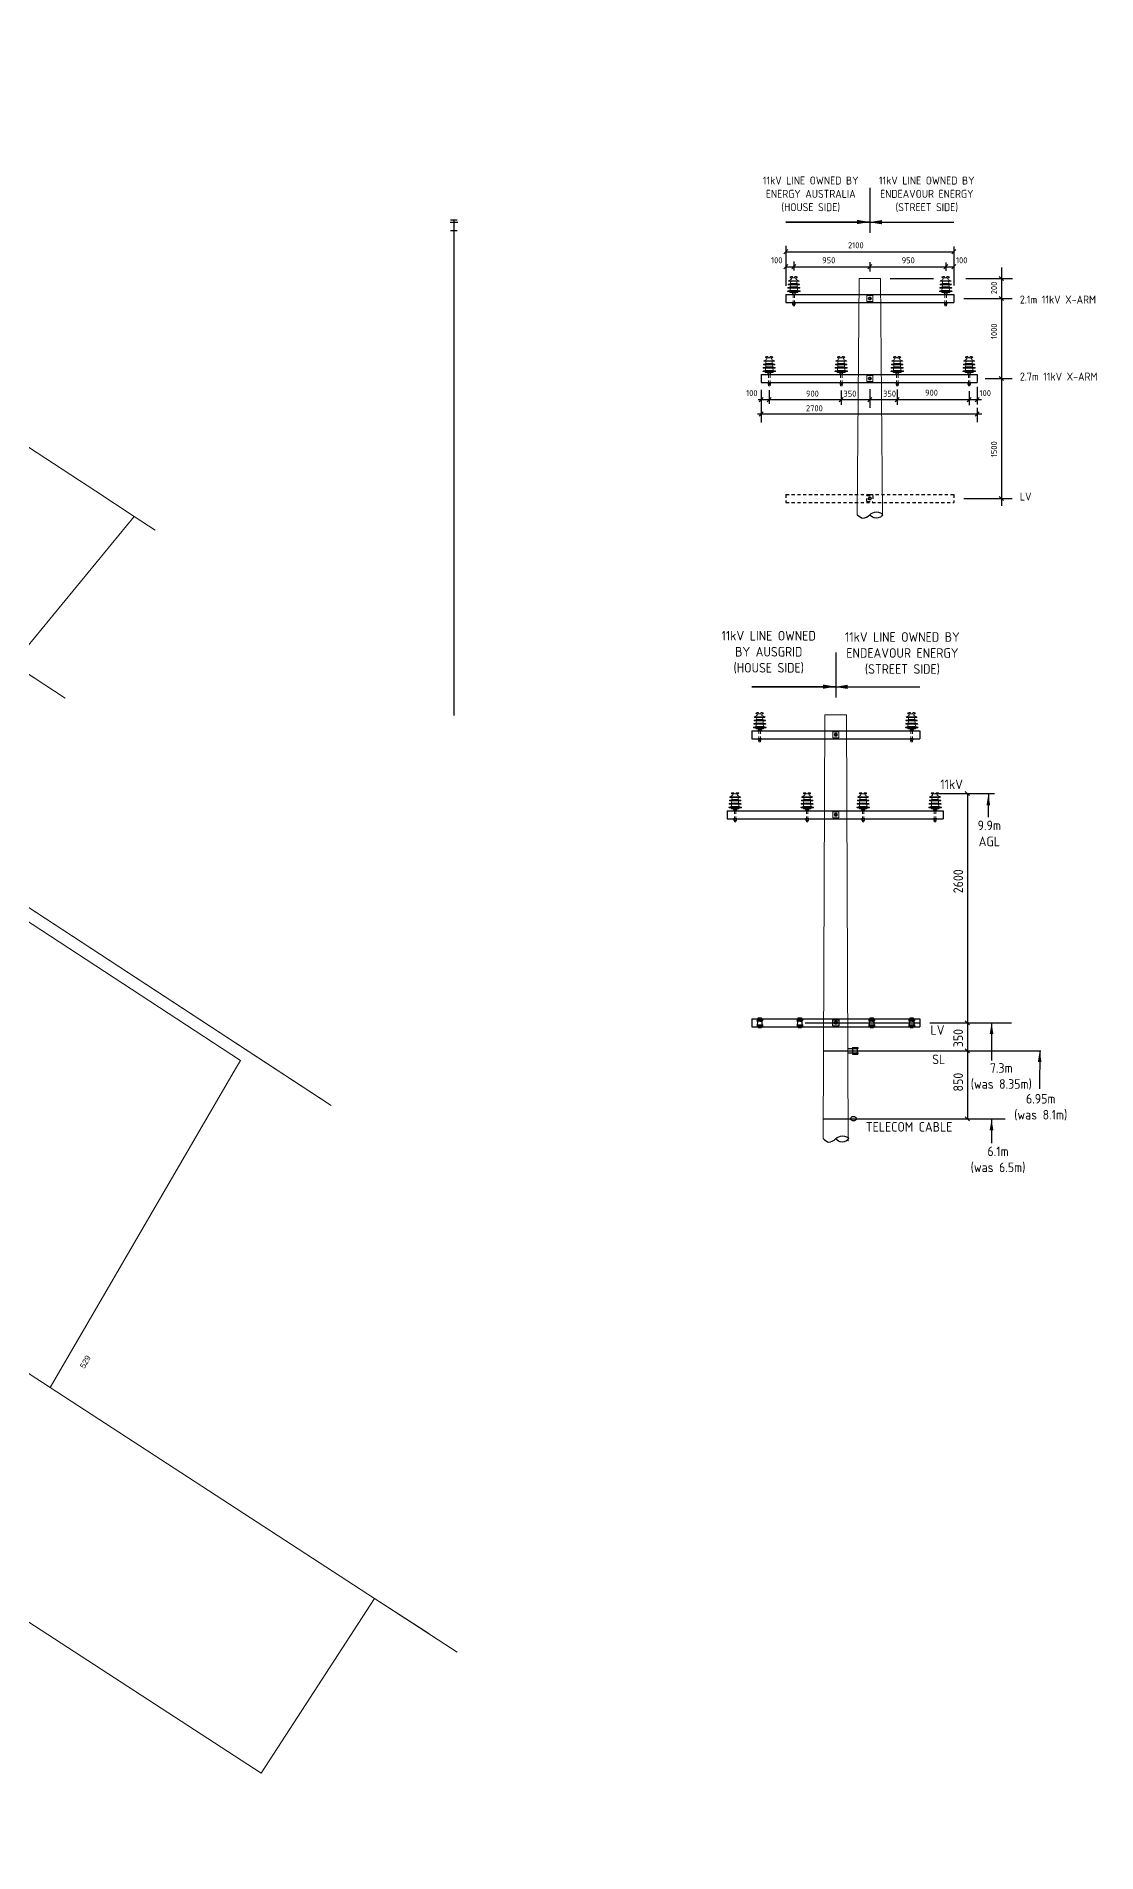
# Model space of a CAD drawing. Header units: metres. Extents: x 316970 to 317938, y 6270894 to 6271502.
# Drawn here: x 317607 to 317938, y 6270923 to 6271490 of the extents above; entities that cross this region are included whole.
import ezdxf

# ---------------------------------------------------------------- set-up
doc = ezdxf.new("R2010")
doc.units = ezdxf.units.M
doc.linetypes.add('IECLDOTA', pattern=[1.8, 1, -0.8])
doc.layers.get('0').update_dxf_attribs({"color": 6})
doc.layers.add('Cadastre Land Parcels_SP_EXT', color=9, linetype='Continuous', lineweight=5)
for name, color, linetype in [('Dressings', 7, 'Continuous'), ('Notes', 7, 'Continuous'), ('Trench_SP_NEW', 2, 'Continuous')]:
    doc.layers.add(name, color=color, linetype=linetype)
doc.styles.add('iecISOCP', font='isocp.shx')
doc.styles.get("Standard").update_dxf_attribs({"font": 'arial.ttf'})
doc.linetypes.add('IE Trench HV', pattern='A,7,-0.2,["/",Standard,S=3,R=0,X=0.6,Y=-1.4],-2.5', length=9.7)
doc.dimstyles.new('OHT1', dxfattribs={"dimtxt": 2.5, "dimasz": 2, "dimexe": 1.25, "dimexo": 0.625, "dimgap": 1, "dimtad": 1, "dimjust": 1, "dimlfac": 1000, "dimtxsty": 'iecISOCP', "dimblk1": 'Straight Terminator', "dimblk2": 'NONE', "dimsah": 1, "dimcen": 0, "dimse1": 1, "dimse2": 1, "dimadec": 0, "dimazin": 0, "dimtfac": 1, "dimtmove": 0, "dimatfit": 3, "dimfxl": 1, "dimarcsym": 0})
doc.dimstyles.new('OHT2', dxfattribs={"dimtxt": 2.5, "dimasz": 2, "dimexe": 1.25, "dimexo": 0.625, "dimgap": 1, "dimtad": 1, "dimjust": 1, "dimlfac": 1000, "dimtxsty": 'iecISOCP', "dimblk": 'Straight Terminator', "dimcen": 0, "dimse1": 1, "dimse2": 1, "dimadec": 0, "dimazin": 0, "dimtfac": 1, "dimtmove": 0, "dimatfit": 3, "dimfxl": 1, "dimarcsym": 0})

# ---------------------------------------------------------------- blocks, each defined once
blk = doc.blocks.new('Straight Terminator')
at = {"color": 2}
blk.add_line((-1, -1), (-1, 1), dxfattribs=at)
blk = doc.blocks.new('INS1')
at = {"layer": 'Dressings', "lineweight": 0}
for p, q in [((1500.98, 403.5), (1504.19, 403.5)), ((1500.99, 403.7), (1504.16, 403.7)), ((1501, 403.7), (1501.72, 404.11)), ((1501.73, 404.93), (1501.57, 404.93)), ((1501.58, 404.63), (1501.57, 404.63)), ((1501.58, 404.63), (1502.44, 404.63)), ((1501.64, 403.5), (1501.59, 402.87)), ((1502.18, 404.98), (1501.78, 404.98)), ((1502.67, 404.63), (1503.54, 404.63)), ((1503.34, 404.98), (1502.93, 404.98)), ((1503.55, 404.93), (1503.39, 404.93)), ((1504.14, 403.7), (1503.41, 404.11)), ((1503.51, 403.5), (1503.57, 402.87)), ((1503.55, 404.63), (1503.54, 404.63)), ((1500.74, 400.48), (1504.49, 400.48)), ((1500.74, 400.28), (1504.49, 400.28)), ((1500.75, 400.48), (1501.35, 400.64)), ((1500.82, 401.55), (1504.38, 401.55)), ((1500.82, 401.35), (1504.38, 401.35)), ((1500.84, 401.55), (1501.43, 401.71)), ((1500.9, 402.63), (1504.27, 402.63)), ((1500.9, 402.43), (1504.27, 402.43)), ((1500.92, 402.63), (1501.52, 402.79)), ((1501.39, 400.28), (1501.38, 400.08)), ((1501.42, 400.65), (1503.75, 400.66)), ((1501.47, 401.35), (1501.43, 400.72)), ((1501.48, 399.98), (1503.75, 399.98)), ((1501.5, 401.73), (1503.69, 401.74)), ((1501.56, 402.43), (1501.51, 401.8)), ((1501.65, 402.8), (1503.58, 402.81)), ((1503.11, 399.55), (1502.11, 399.55)), ((1502.11, 399.55), (1503.11, 399.55)), ((1502.11, 399.55), (1502.11, 399.55)), ((1502.11, 399.55), (1502.11, 399.35)), ((1503.11, 399.35), (1502.11, 399.35)), ((1502.16, 399.6), (1502.19, 399.6)), ((1502.16, 399.6), (1503.03, 399.6)), ((1502.24, 399.64), (1502.26, 399.98)), ((1502.26, 399.98), (1502.96, 399.98)), ((1502.99, 399.64), (1502.96, 399.98)), ((1503.07, 399.6), (1503.03, 399.6)), ((1503.11, 399.55), (1503.11, 399.55)), ((1503.11, 399.55), (1503.11, 399.35)), ((1503.62, 402.43), (1503.68, 401.8)), ((1504.25, 402.63), (1503.65, 402.79)), ((1503.72, 401.35), (1503.79, 400.72)), ((1504.38, 401.55), (1503.75, 401.72)), ((1503.83, 400.28), (1503.85, 400.09)), ((1504.47, 400.48), (1503.86, 400.64)), ((1503.11, 396.88), (1502.13, 396.88)), ((1502.13, 396.88), (1502.13, 396.68)), ((1503.11, 396.68), (1502.13, 396.68)), ((1502.24, 396.68), (1502.24, 396.3)), ((1502.24, 396.68), (1502.99, 396.68)), ((1502.99, 396.3), (1502.24, 396.3)), ((1502.36, 396.3), (1502.36, 395.82)), ((1502.36, 395.82), (1502.86, 395.82)), ((1502.43, 396.3), (1502.43, 396.68)), ((1502.8, 396.3), (1502.8, 396.68)), ((1502.86, 396.3), (1502.86, 395.82)), ((1502.99, 396.68), (1502.99, 396.3)), ((1503.11, 396.88), (1503.11, 396.68))]:
    blk.add_line(p, q, dxfattribs=at)
at = {"layer": 'Dressings', "linetype": 'IECLDOTA', "lineweight": 0}
for p, q in [((1502.36, 399.35), (1502.36, 396.88)), ((1502.86, 399.35), (1502.86, 396.88))]:
    blk.add_line(p, q, dxfattribs=at)
at = {"layer": 'Dressings', "lineweight": 0}
for centre, radius, start, end in [((1501, 403.6), 0.1, 85.5892, 265.4328), ((1501.57, 404.78), 0.15, 90, 270.0037), ((1501.58, 404.35), 0.275, 300, 90), ((1501.73, 404.95), 0.025, 270, 355.5954), ((1501.78, 404.95), 0.0254, 90.3843, 183.3462), ((1502.56, 404.98), 0.375, 180.9895, 359.0105), ((1503.54, 404.35), 0.275, 90, 240.8892), ((1503.34, 404.95), 0.0257, 356.0255, 89.3939), ((1503.39, 404.95), 0.025, 185.7106, 270), ((1503.55, 404.78), 0.15, 270, 89.9963), ((1504.15, 403.6), 0.101, 276.0372, 95.6668), ((1500.75, 400.38), 0.1, 85.5821, 265.6086), ((1500.83, 401.45), 0.1, 85.771, 265.5885), ((1500.91, 402.53), 0.1, 85.6082, 265.5826), ((1501.33, 400.73), 0.1, 285, 355.5954), ((1501.48, 400.08), 0.1, 175.5954, 270), ((1501.41, 401.81), 0.1, 285, 355.5954), ((1501.49, 402.88), 0.1, 285, 355.5954), ((1502.16, 399.55), 0.0475, 90, 180), ((1502.19, 399.65), 0.0475, 270, 356.0853), ((1503.03, 399.65), 0.0475, 183.9485, 270), ((1503.07, 399.55), 0.0475, 0, 90), ((1503.67, 402.88), 0.1, 185.7106, 255), ((1503.78, 401.81), 0.1, 185.7106, 255), ((1503.75, 400.08), 0.1, 270, 5.7106), ((1503.89, 400.73), 0.1, 185.7106, 255), ((1504.26, 402.53), 0.1, 275.6689, 95.4693), ((1504.37, 401.45), 0.1, 275.6815, 95.7397), ((1504.48, 400.38), 0.101, 276.0372, 95.6668)]:
    blk.add_arc(centre, radius, start, end, dxfattribs=at)
blk = doc.blocks.new('_None')

msp = doc.modelspace()

# ---------------------------------------------------------------- linework, layer by layer
at = {"layer": 'Cadastre Land Parcels_SP_EXT', "linetype": 'Continuous'}
for points in [[(317644.12, 6271336.12), (317637.58, 6271340.39), (317601.63, 6271296.7), (317398.4, 6271431.38), (317376.07, 6271446.18), (317358.37, 6271457.48), (317303.88, 6271490.44), (317302.82, 6271487.5), (317356.77, 6271454.87), (317374.39, 6271443.57), (317599.96, 6271294.11), (317608.1, 6271288.79)], [(317615.94, 6271283.66), (317599.96, 6271294.11), (317374.39, 6271443.57), (317356.77, 6271454.87), (317302.82, 6271487.5), (317301.75, 6271484.55), (317351.88, 6271452.68), (317354.34, 6271451.13), (317355.13, 6271452.31), (317369.42, 6271443.15), (317372.75, 6271441.05), (317371.99, 6271439.87), (317382.19, 6271433.48), (317388.11, 6271429.76), (317397.36, 6271423.68), (317429.59, 6271402.48), (317598.23, 6271291.57), (317566.53, 6271242.97), (317699.15, 6271156.3)], [(317697.88, 6271157.13), (317566.53, 6271242.97), (317376.01, 6271367.51), (317370.84, 6271370.89), (317368.74, 6271372.27), (317340.41, 6271390.79), (317281.51, 6271429.29), (317280.22, 6271425.77), (317670.79, 6271170.43), (317669.26, 6271167.78), (317611.3, 6271068.26), (317712.67, 6271002.32), (317738.47, 6270985.57)], [(317729.61, 6270991.32), (317712.67, 6271002.32), (317677.21, 6270947.69), (317589.65, 6271004.62), (317539.61, 6270934.03), (317530.89, 6270932.33), (317478.08, 6270966), (317196.73, 6271145.41), (317195.8, 6271141.68), (317471.42, 6270965.96), (317530.31, 6270928.42), (317539.02, 6270922.87), (317543.14, 6270928.66), (317560.17, 6270952.61), (317570.39, 6270948.54)]]:
    msp.add_lwpolyline(points, dxfattribs=at)
for points in [[(317625.54, 6271348.3), (317420.38, 6271482.29), (317400.82, 6271436.98), (317398.4, 6271431.38), (317601.63, 6271296.7), (317637.58, 6271340.39), (317625.54, 6271348.3)], [(317280.22, 6271425.77), (317278.93, 6271422.25), (317525.76, 6271260.87), (317524.2, 6271258.24), (317466.88, 6271162.21), (317611.3, 6271068.26), (317669.26, 6271167.78), (317670.79, 6271170.43), (317280.22, 6271425.77)], [(317466.88, 6271162.21), (317328.47, 6271252.25), (317324.13, 6271234.5), (317319.8, 6271216.73), (317315.46, 6271198.96), (317311.11, 6271181.2), (317306.77, 6271163.43), (317302.41, 6271145.64), (317205.76, 6271181.6), (317204.27, 6271175.71), (317359.65, 6271117.87), (317370.24, 6271147.38), (317400.87, 6271127.41), (317589.65, 6271004.62), (317677.21, 6270947.69), (317712.67, 6271002.32), (317611.3, 6271068.26), (317466.88, 6271162.21)]]:
    msp.add_lwpolyline(points, close=True, dxfattribs=at)
at = {"layer": 'Notes'}
for p, q in [((317867.51, 6271443.05), (317867.51, 6271429.07)), ((317841.26, 6271432.42), (317893.76, 6271432.42)), ((317841.26, 6271424.95), (317841.26, 6271412.45)), ((317841.26, 6271423.14), (317893.76, 6271423.14)), ((317893.76, 6271424.74), (317893.76, 6271412.54)), ((317841.26, 6271418.45), (317893.76, 6271418.45)), ((317843.76, 6271420.12), (317843.76, 6271417.26)), ((317867.51, 6271419.92), (317867.51, 6271416.95)), ((317891.26, 6271419.73), (317891.26, 6271417.13)), ((317908.65, 6271418.21), (317908.65, 6271343.68)), ((317841.26, 6271409.73), (317867.51, 6271409.73)), ((317841.26, 6271409.73), (317841.26, 6271407.23)), ((317867.51, 6271409.73), (317893.76, 6271409.73)), ((317873.92, 6271414.73), (317887.38, 6271414.73)), ((317893.76, 6271409.73), (317893.76, 6271407.23)), ((317897.5, 6271414.73), (317912.08, 6271414.73)), ((317841.26, 6271407.23), (317893.76, 6271407.23)), ((317896.88, 6271408.49), (317912.06, 6271408.49)), ((317833.57, 6271384.74), (317901.07, 6271384.74)), ((317833.57, 6271384.74), (317833.57, 6271382.24)), ((317833.57, 6271382.24), (317901.07, 6271382.24)), ((317901.07, 6271384.74), (317901.07, 6271382.24)), ((317903.61, 6271383.49), (317912.06, 6271383.49)), ((317832.57, 6271376.91), (317902.39, 6271376.91)), ((317833.57, 6271379.98), (317833.57, 6271369.74)), ((317836.07, 6271379.88), (317836.07, 6271375.57)), ((317858.57, 6271379.82), (317858.57, 6271375.3)), ((317867.51, 6271380.15), (317867.51, 6271374.38)), ((317876.07, 6271380.04), (317876.07, 6271375.3)), ((317898.57, 6271379.61), (317898.57, 6271375.2)), ((317901.07, 6271380.93), (317901.07, 6271375.39)), ((317832.38, 6271372.45), (317902.48, 6271372.45)), ((317901.07, 6271374.38), (317901.07, 6271369.91)), ((317896.86, 6271345.99), (317912.06, 6271345.99)), ((317856.86, 6271297.85), (317856.86, 6271283.87)), ((317830.61, 6271287.22), (317883.11, 6271287.22)), ((317830.61, 6271273.47), (317856.86, 6271273.47)), ((317830.61, 6271273.47), (317830.61, 6271270.97)), ((317856.86, 6271273.47), (317883.11, 6271273.47)), ((317883.11, 6271273.47), (317883.11, 6271270.97)), ((317830.61, 6271270.97), (317883.11, 6271270.97)), ((317887.96, 6271253.79), (317906.46, 6271253.79)), ((317898, 6271253.79), (317898.02, 6271152.17)), ((317822.93, 6271248.47), (317890.43, 6271248.47)), ((317822.93, 6271248.47), (317822.93, 6271245.97)), ((317822.93, 6271245.97), (317890.43, 6271245.97)), ((317890.43, 6271248.47), (317890.43, 6271245.97)), ((317830.61, 6271183.47), (317856.86, 6271183.47)), ((317830.61, 6271183.47), (317830.61, 6271180.97)), ((317832.25, 6271183.26), (317833.95, 6271183.26)), ((317832.25, 6271183.26), (317832.25, 6271182.91)), ((317832.25, 6271182.91), (317833.95, 6271182.91)), ((317832.61, 6271183.67), (317832.61, 6271183.47)), ((317832.61, 6271183.67), (317833.61, 6271183.67)), ((317832.61, 6271183.47), (317833.61, 6271183.47)), ((317832.66, 6271183.72), (317833.53, 6271183.72)), ((317833.57, 6271183.72), (317833.6, 6271183.7)), ((317833.6, 6271183.7), (317833.61, 6271183.67)), ((317833.61, 6271183.67), (317833.61, 6271183.47)), ((317833.95, 6271183.26), (317833.95, 6271182.91)), ((317844.75, 6271183.26), (317846.45, 6271183.26)), ((317844.75, 6271183.26), (317844.75, 6271182.91)), ((317844.75, 6271182.91), (317846.45, 6271182.91)), ((317845.11, 6271183.67), (317845.11, 6271183.47)), ((317845.11, 6271183.67), (317846.11, 6271183.67)), ((317845.11, 6271183.47), (317846.11, 6271183.47)), ((317845.16, 6271183.72), (317846.03, 6271183.72)), ((317846.07, 6271183.72), (317846.1, 6271183.7)), ((317846.1, 6271183.7), (317846.11, 6271183.67)), ((317846.11, 6271183.67), (317846.11, 6271183.47)), ((317846.45, 6271183.26), (317846.45, 6271182.91)), ((317855.93, 6271183.16), (317857.8, 6271183.16)), ((317855.93, 6271181.28), (317855.93, 6271183.16)), ((317855.93, 6271183.16), (317857.8, 6271183.16)), ((317855.93, 6271181.28), (317855.93, 6271183.16)), ((317855.93, 6271183.16), (317857.8, 6271183.16)), ((317855.93, 6271181.28), (317855.93, 6271183.16)), ((317856.36, 6271182.22), (317856.61, 6271182.65)), ((317856.36, 6271182.22), (317856.61, 6271182.65)), ((317856.36, 6271182.22), (317856.61, 6271182.65)), ((317856.61, 6271182.65), (317857.11, 6271182.65)), ((317856.61, 6271182.65), (317857.11, 6271182.65)), ((317856.61, 6271182.65), (317857.11, 6271182.65)), ((317856.86, 6271183.47), (317883.11, 6271183.47)), ((317857.11, 6271182.65), (317857.36, 6271182.22)), ((317857.11, 6271182.65), (317857.36, 6271182.22)), ((317857.11, 6271182.65), (317857.36, 6271182.22)), ((317857.8, 6271183.16), (317857.8, 6271181.28)), ((317857.8, 6271183.16), (317857.8, 6271181.28)), ((317857.8, 6271183.16), (317857.8, 6271181.28)), ((317867.25, 6271183.26), (317868.95, 6271183.26)), ((317867.25, 6271183.26), (317867.25, 6271182.91)), ((317867.25, 6271182.91), (317868.95, 6271182.91)), ((317867.61, 6271183.67), (317867.61, 6271183.47)), ((317867.61, 6271183.67), (317868.61, 6271183.67)), ((317867.61, 6271183.47), (317868.61, 6271183.47)), ((317867.66, 6271183.72), (317868.53, 6271183.72)), ((317868.57, 6271183.72), (317868.6, 6271183.7)), ((317868.6, 6271183.7), (317868.61, 6271183.67)), ((317868.61, 6271183.67), (317868.61, 6271183.47)), ((317868.95, 6271183.26), (317868.95, 6271182.91)), ((317879.75, 6271183.26), (317881.45, 6271183.26)), ((317879.75, 6271183.26), (317879.75, 6271182.91)), ((317879.75, 6271182.91), (317881.45, 6271182.91)), ((317880.11, 6271183.67), (317880.11, 6271183.47)), ((317880.11, 6271183.67), (317881.11, 6271183.67)), ((317880.11, 6271183.47), (317881.11, 6271183.47)), ((317880.16, 6271183.72), (317881.03, 6271183.72)), ((317881.07, 6271183.72), (317881.1, 6271183.7)), ((317881.1, 6271183.7), (317881.11, 6271183.67)), ((317881.11, 6271183.67), (317881.11, 6271183.47)), ((317881.45, 6271183.26), (317881.45, 6271182.91)), ((317883.11, 6271183.47), (317883.11, 6271180.97)), ((317830.61, 6271180.97), (317883.11, 6271180.97)), ((317832.25, 6271181.52), (317833.94, 6271181.52)), ((317832.25, 6271181.52), (317832.25, 6271181.17)), ((317832.25, 6271181.17), (317833.94, 6271181.17)), ((317832.61, 6271180.77), (317832.61, 6271180.97)), ((317833.61, 6271180.97), (317832.61, 6271180.97)), ((317832.61, 6271180.97), (317832.61, 6271180.77)), ((317832.63, 6271180.73), (317832.61, 6271180.77)), ((317832.61, 6271180.77), (317833.61, 6271180.77)), ((317832.66, 6271180.72), (317832.63, 6271180.73)), ((317833.57, 6271180.72), (317832.69, 6271180.72)), ((317833.61, 6271180.77), (317833.61, 6271180.97)), ((317833.61, 6271180.97), (317833.61, 6271180.77)), ((317833.94, 6271181.52), (317833.94, 6271181.17)), ((317844.75, 6271181.52), (317846.44, 6271181.52)), ((317844.75, 6271181.52), (317844.75, 6271181.17)), ((317844.75, 6271181.17), (317846.44, 6271181.17)), ((317845.11, 6271180.77), (317845.11, 6271180.97)), ((317846.11, 6271180.97), (317845.11, 6271180.97)), ((317845.11, 6271180.97), (317845.11, 6271180.77)), ((317845.13, 6271180.73), (317845.11, 6271180.77)), ((317845.11, 6271180.77), (317846.11, 6271180.77)), ((317845.16, 6271180.72), (317845.13, 6271180.73)), ((317846.07, 6271180.72), (317845.19, 6271180.72)), ((317846.11, 6271180.77), (317846.11, 6271180.97)), ((317846.11, 6271180.97), (317846.11, 6271180.77)), ((317846.44, 6271181.52), (317846.44, 6271181.17)), ((317847.25, 6271182.21), (317883.11, 6271182.22)), ((317855.93, 6271181.28), (317857.8, 6271181.28)), ((317855.93, 6271181.28), (317857.8, 6271181.28)), ((317855.93, 6271181.28), (317857.8, 6271181.28)), ((317856.61, 6271181.79), (317856.36, 6271182.22)), ((317856.61, 6271181.79), (317856.36, 6271182.22)), ((317856.61, 6271181.79), (317856.36, 6271182.22)), ((317857.11, 6271181.79), (317856.61, 6271181.79)), ((317857.11, 6271181.79), (317856.61, 6271181.79)), ((317857.11, 6271181.79), (317856.61, 6271181.79)), ((317857.36, 6271182.22), (317857.11, 6271181.79)), ((317857.36, 6271182.22), (317857.11, 6271181.79)), ((317857.36, 6271182.22), (317857.11, 6271181.79)), ((317867.25, 6271181.52), (317868.94, 6271181.52)), ((317867.25, 6271181.52), (317867.25, 6271181.17)), ((317867.25, 6271181.17), (317868.94, 6271181.17)), ((317867.61, 6271180.77), (317867.61, 6271180.97)), ((317868.61, 6271180.96), (317867.61, 6271180.97)), ((317867.61, 6271180.97), (317867.61, 6271180.77)), ((317867.63, 6271180.73), (317867.61, 6271180.77)), ((317867.61, 6271180.77), (317868.61, 6271180.77)), ((317867.66, 6271180.72), (317867.63, 6271180.73)), ((317868.57, 6271180.72), (317867.69, 6271180.72)), ((317868.61, 6271180.77), (317868.61, 6271180.97)), ((317868.61, 6271180.97), (317868.61, 6271180.77)), ((317868.94, 6271181.52), (317868.94, 6271181.17)), ((317879.75, 6271181.52), (317881.44, 6271181.52)), ((317879.75, 6271181.52), (317879.75, 6271181.17)), ((317879.75, 6271181.17), (317881.44, 6271181.17)), ((317880.11, 6271180.77), (317880.11, 6271180.97)), ((317881.11, 6271180.96), (317880.11, 6271180.97)), ((317880.11, 6271180.97), (317880.11, 6271180.77)), ((317880.13, 6271180.73), (317880.11, 6271180.77)), ((317880.11, 6271180.77), (317881.11, 6271180.77)), ((317880.16, 6271180.72), (317880.13, 6271180.73)), ((317881.07, 6271180.72), (317880.19, 6271180.72)), ((317881.11, 6271180.77), (317881.11, 6271180.97)), ((317881.11, 6271180.97), (317881.11, 6271180.77)), ((317881.44, 6271181.52), (317881.44, 6271181.17)), ((317886.22, 6271182.22), (317911.75, 6271182.22)), ((317853.05, 6271173.46), (317921.02, 6271173.47)), ((317860.67, 6271174.16), (317862.05, 6271174.16)), ((317860.68, 6271172.78), (317862.05, 6271172.78)), ((317862.05, 6271174.52), (317863.74, 6271174.52)), ((317862.05, 6271174.52), (317862.05, 6271174.16)), ((317862.05, 6271174.16), (317863.74, 6271174.16)), ((317862.05, 6271172.78), (317863.74, 6271172.78)), ((317862.05, 6271172.78), (317862.05, 6271172.42)), ((317862.05, 6271172.42), (317863.74, 6271172.42)), ((317863.74, 6271174.52), (317863.74, 6271174.16)), ((317863.74, 6271172.78), (317863.74, 6271172.42)), ((317852.96, 6271152.22), (317861.65, 6271152.23)), ((317852.96, 6271152.16), (317861.65, 6271152.17)), ((317852.96, 6271152.16), (317909.77, 6271152.17))]:
    msp.add_line(p, q, dxfattribs=at)
at = {"layer": 'Notes', "color": 4}
msp.add_line((317737.5, 6271433.15), (317737.5, 6271278.18), dxfattribs=at)
at = {"layer": 'Notes', "lineweight": 0}
for p, q in [((317840.63, 6271422.47), (317841.88, 6271423.81)), ((317893.13, 6271422.47), (317894.38, 6271423.81)), ((317840.63, 6271417.78), (317841.88, 6271419.12)), ((317843.13, 6271417.78), (317844.38, 6271419.12)), ((317866.88, 6271417.78), (317868.13, 6271419.12)), ((317890.63, 6271417.78), (317891.88, 6271419.12)), ((317893.13, 6271417.78), (317894.38, 6271419.12)), ((317907.98, 6271415.36), (317909.32, 6271414.11)), ((317864.13, 6271414.73), (317863.58, 6271340.96)), ((317864.13, 6271414.73), (317870.88, 6271414.73)), ((317871.43, 6271341.07), (317870.88, 6271414.73)), ((317866.57, 6271409.43), (317868.44, 6271409.43)), ((317866.57, 6271407.55), (317866.57, 6271409.43)), ((317866.57, 6271407.55), (317868.44, 6271407.55)), ((317867.01, 6271408.49), (317867.26, 6271408.92)), ((317867.26, 6271408.06), (317867.01, 6271408.49)), ((317867.26, 6271408.92), (317867.76, 6271408.92)), ((317867.76, 6271408.06), (317867.26, 6271408.06)), ((317867.76, 6271408.92), (317868.01, 6271408.49)), ((317868.01, 6271408.49), (317867.76, 6271408.06)), ((317868.44, 6271409.43), (317868.44, 6271407.55)), ((317907.98, 6271409.11), (317909.32, 6271407.86)), ((317866.57, 6271384.43), (317868.44, 6271384.43)), ((317866.57, 6271382.55), (317866.57, 6271384.43)), ((317866.57, 6271382.55), (317868.44, 6271382.55)), ((317867.01, 6271383.49), (317867.26, 6271383.92)), ((317867.26, 6271383.06), (317867.01, 6271383.49)), ((317867.26, 6271383.92), (317867.76, 6271383.92)), ((317867.76, 6271383.06), (317867.26, 6271383.06)), ((317867.76, 6271383.92), (317868.01, 6271383.49)), ((317868.01, 6271383.49), (317867.76, 6271383.06)), ((317868.44, 6271384.43), (317868.44, 6271382.55)), ((317907.98, 6271384.11), (317909.32, 6271382.86)), ((317832.94, 6271376.24), (317834.19, 6271377.58)), ((317835.44, 6271376.24), (317836.69, 6271377.58)), ((317857.94, 6271376.24), (317859.19, 6271377.58)), ((317866.88, 6271376.24), (317868.13, 6271377.58)), ((317875.44, 6271376.24), (317876.69, 6271377.58)), ((317897.94, 6271376.24), (317899.19, 6271377.58)), ((317900.44, 6271376.24), (317901.69, 6271377.58)), ((317832.94, 6271371.78), (317834.19, 6271373.12)), ((317900.44, 6271371.78), (317901.69, 6271373.12)), ((317867.01, 6271345.99), (317867.26, 6271346.42)), ((317867.76, 6271345.56), (317867.26, 6271345.56)), ((317867.76, 6271346.42), (317868.01, 6271345.99)), ((317868.01, 6271345.99), (317867.76, 6271345.56)), ((317907.98, 6271346.61), (317909.32, 6271345.36)), ((317853.49, 6271278.47), (317852.94, 6271145.99)), ((317853.49, 6271278.47), (317860.24, 6271278.47)), ((317860.79, 6271145.15), (317860.24, 6271278.47)), ((317855.93, 6271273.16), (317857.8, 6271273.16)), ((317855.93, 6271271.28), (317855.93, 6271273.16)), ((317855.93, 6271271.28), (317857.8, 6271271.28)), ((317856.36, 6271272.22), (317856.61, 6271272.65)), ((317856.61, 6271271.79), (317856.36, 6271272.22)), ((317856.61, 6271272.65), (317857.11, 6271272.65)), ((317857.11, 6271271.79), (317856.61, 6271271.79)), ((317857.11, 6271272.65), (317857.36, 6271272.22)), ((317857.36, 6271272.22), (317857.11, 6271271.79)), ((317857.8, 6271273.16), (317857.8, 6271271.28)), ((317897.33, 6271254.42), (317898.67, 6271253.17)), ((317855.93, 6271248.16), (317857.8, 6271248.16)), ((317855.93, 6271246.28), (317855.93, 6271248.16)), ((317855.93, 6271246.28), (317857.8, 6271246.28)), ((317856.36, 6271247.22), (317856.61, 6271247.65)), ((317856.61, 6271246.79), (317856.36, 6271247.22)), ((317856.61, 6271247.65), (317857.11, 6271247.65)), ((317857.11, 6271246.79), (317856.61, 6271246.79)), ((317857.11, 6271247.65), (317857.36, 6271247.22)), ((317857.36, 6271247.22), (317857.11, 6271246.79)), ((317857.8, 6271248.16), (317857.8, 6271246.28)), ((317897.33, 6271182.84), (317898.67, 6271181.6)), ((317897.33, 6271174.1), (317898.67, 6271172.85)), ((317897.34, 6271152.8), (317898.68, 6271151.55))]:
    msp.add_line(p, q, dxfattribs=at)
at = {"layer": 'Notes', "linetype": 'IECLDOTA'}
for p, q in [((317841.26, 6271347.23), (317867.51, 6271347.23)), ((317841.26, 6271347.23), (317841.26, 6271344.73)), ((317867.51, 6271347.23), (317893.76, 6271347.23)), ((317893.76, 6271347.23), (317893.76, 6271344.73)), ((317841.26, 6271344.73), (317893.76, 6271344.73)), ((317866.57, 6271346.93), (317868.44, 6271346.93)), ((317866.57, 6271345.05), (317866.57, 6271346.93)), ((317866.57, 6271345.05), (317868.44, 6271345.05)), ((317867.26, 6271345.56), (317867.01, 6271345.99)), ((317867.26, 6271346.42), (317867.76, 6271346.42)), ((317868.44, 6271346.93), (317868.44, 6271345.05)), ((317832.86, 6271183.47), (317832.86, 6271180.97)), ((317833.36, 6271183.47), (317833.36, 6271180.97)), ((317845.36, 6271183.47), (317845.36, 6271180.97)), ((317845.86, 6271183.47), (317845.86, 6271180.97)), ((317867.86, 6271183.47), (317867.86, 6271180.97)), ((317868.36, 6271183.47), (317868.36, 6271180.97)), ((317880.36, 6271183.47), (317880.36, 6271180.97)), ((317880.86, 6271183.47), (317880.86, 6271180.97))]:
    msp.add_line(p, q, dxfattribs=at)
at = {"layer": 'Notes', "flags": 128}
for points in [[(317832.61, 6271183.67), (317832.63, 6271183.7), (317832.66, 6271183.72)], [(317845.11, 6271183.67), (317845.13, 6271183.7), (317845.16, 6271183.72)], [(317867.61, 6271183.67), (317867.63, 6271183.7), (317867.66, 6271183.72)], [(317880.11, 6271183.67), (317880.13, 6271183.7), (317880.16, 6271183.72)], [(317833.61, 6271180.76), (317833.6, 6271180.73), (317833.57, 6271180.72)], [(317846.11, 6271180.76), (317846.1, 6271180.73), (317846.07, 6271180.72)], [(317868.61, 6271180.76), (317868.6, 6271180.73), (317868.57, 6271180.72)], [(317881.11, 6271180.76), (317881.1, 6271180.73), (317881.07, 6271180.72)]]:
    msp.add_lwpolyline(points, dxfattribs=at)
at = {"layer": 'Notes', "lineweight": 0}
for centre in [(317867.51, 6271408.49), (317867.51, 6271383.49), (317856.86, 6271272.22), (317856.86, 6271247.22)]:
    msp.add_circle(centre, 0.25, dxfattribs=at)
at = {"layer": 'Notes', "linetype": 'IECLDOTA'}
msp.add_circle((317867.51, 6271345.99), 0.25, dxfattribs=at)
at = {"layer": 'Notes'}
msp.add_circle((317856.86, 6271182.22), 0.25, dxfattribs=at)
msp.add_circle((317856.86, 6271182.22), 0.25, dxfattribs=at)
msp.add_circle((317856.86, 6271182.22), 0.25, dxfattribs=at)
for centre, major_axis, ratio, start_param, end_param in [((317832.25, 6271182.21), (0, 0.692), 0.319766, 3.141593, 6.283185), ((317833.95, 6271182.21), (0, 0.692), 0.319766, 0, 3.141593), ((317844.75, 6271182.21), (0, 0.692), 0.319766, 3.141593, 6.283185), ((317846.45, 6271182.21), (0, 0.692), 0.319766, 0, 3.141593), ((317867.25, 6271182.21), (0, 0.692), 0.319766, 3.141593, 6.283185), ((317868.95, 6271182.21), (0, 0.692), 0.319766, 0, 3.141593), ((317879.75, 6271182.21), (0, 0.692), 0.319766, 3.141593, 6.283185), ((317881.45, 6271182.21), (0, 0.692), 0.319766, 0, 3.141593), ((317862.05, 6271173.47), (0, 0.692), 0.319766, 3.141593, 6.283185), ((317863.74, 6271173.47), (0, 0.692), 0.319766, 0, 3.141593), ((317862.39, 6271152.23), (0.879, 0.016), 0.796302, -4.712389, 1.570796)]:
    msp.add_ellipse(centre, major_axis=major_axis, ratio=ratio, start_param=start_param, end_param=end_param, dxfattribs=at)
for points in [[(317863.58, 6271340.96), (317865.36, 6271339.89), (317867.47, 6271340.92), (317869.61, 6271341.85), (317871.46, 6271340.96), (317869.47, 6271339.86), (317867.47, 6271340.92)], [(317852.94, 6271145.99), (317854.72, 6271144.92), (317856.83, 6271145.94), (317858.97, 6271146.87), (317860.82, 6271145.99), (317858.83, 6271144.89), (317856.83, 6271145.94)]]:
    msp.add_spline(points, degree=3, dxfattribs=at)
at = {"layer": 'Trench_SP_NEW', "linetype": 'IE Trench HV'}
for p, q in [((317736.3, 6271432.35), (317738.7, 6271432.35)), ((317736.45, 6271433.05), (317738.55, 6271433.05)), ((317736.45, 6271429.75), (317738.55, 6271429.75))]:
    msp.add_line(p, q, dxfattribs=at)

# ---------------------------------------------------------------- block references
at = {"layer": 'Notes'}
for p in [(316341.14, 6271010.39), (316388.64, 6271010.39), (316333.46, 6270985.39), (316355.96, 6270985.39), (316373.46, 6270985.39), (316395.96, 6270985.39), (316330.5, 6270874.12), (316378, 6270874.12), (316322.81, 6270849.12), (316345.31, 6270849.12), (316362.81, 6270849.12), (316385.31, 6270849.12)]:
    msp.add_blockref('INS1', p, dxfattribs=at)

# ---------------------------------------------------------------- texts
at = {"layer": 'Cadastre Land Parcels_SP_EXT'}
msp.add_text('529', height=1.8, rotation=60.5065, dxfattribs=at).set_placement((317622.01, 6271073.97))
at = {"layer": 'Notes', "lineweight": 0, "style": 'iecISOCP'}
for s, height, p in [('100', 1.875, (317836.64, 6271419.53)), ('950', 1.875, (317852.62, 6271419.53)), ('2100', 1.875, (317860.7, 6271424.22)), ('950', 1.875, (317877.47, 6271419.53)), ('100', 1.875, (317894.45, 6271419.53)), ('2.1m 11kV X-ARM', 2.4999, (317914.42, 6271406.94)), ('2.7m 11kV X-ARM', 2.4999, (317914.42, 6271382.87)), ('100', 1.875, (317828.84, 6271378.02)), ('900', 1.875, (317847.55, 6271377.85)), ('350', 1.875, (317859.26, 6271377.85)), ('350', 1.875, (317871.66, 6271377.85)), ('900', 1.875, (317884.78, 6271378.15)), ('100', 1.875, (317901.81, 6271378.02)), ('2700', 1.875, (317847.55, 6271373.28)), ('LV', 2.5, (317914.42, 6271345.38)), ('11kV', 3, (317889.56, 6271255.21)), ('LV', 3, (317886.5, 6271178.44)), ('SL', 3, (317887, 6271169.27)), ('TELECOM CABLE', 3, (317866.27, 6271148.17))]:
    msp.add_text(s, height=height, dxfattribs=at).set_placement(p)
for s, height, p in [('200', 1.875, (317907.28, 6271409.86)), ('1000', 1.875, (317907.28, 6271395.84)), ('1500', 1.875, (317907.28, 6271358.94)), ('2600', 3, (317896.64, 6271222.68)), ('350', 3, (317896.64, 6271174.56)), ('850', 3, (317896.64, 6271160.73))]:
    msp.add_text(s, height=height, rotation=90, dxfattribs=at).set_placement(p)
at = {"layer": 'Notes', "attachment_point": 2, "style": 'iecISOCP'}
for s, insert, char_height, width in [('11kV LINE OWNED BY ENERGY AUSTRALIA\\P(HOUSE SIDE)', (317849.04, 6271446.64), 2.5, 35.7222), ('11kV LINE OWNED BY ENDEAVOUR ENERGY\\P(STREET SIDE)', (317885.32, 6271446.64), 2.5, 35.7222), ('11kV LINE OWNED BY AUSGRID\\P(HOUSE SIDE)', (317835.91, 6271304.64), 3, 35.7222), ('11kV LINE OWNED BY ENDEAVOUR ENERGY\\P(STREET SIDE)', (317877.7, 6271304.25), 3, 41.7721), ('9.9m\\PAGL', (317904.86, 6271245.37), 3, 15.8436), ('7.3m\\P(was 8.35m)', (317908.6, 6271169.57), 3, 20.2627), ('6.95m\\P(was 8.1m)', (317920.94, 6271159.96), 3, 17.8595), ('6.1m\\P(was 6.5m)', (317907.59, 6271143.53), 3, 19.2953)]:
    msp.add_mtext(s, dxfattribs=dict(at, insert=insert, char_height=char_height, width=width))

# ---------------------------------------------------------------- leaders
at = {"layer": 'Notes', "lineweight": 0}
for points, dimstyle, override in [([(317867.51, 6271432.42), (317841.26, 6271432.42)], 'OHT2', {"dimasz": 4, "dimgap": 1, "dimtad": 0}), ([(317867.27, 6271432.36), (317893.52, 6271432.36)], 'OHT2', {"dimasz": 4, "dimgap": 1, "dimtad": 0}), ([(317856.86, 6271287.22), (317830.61, 6271287.22)], 'OHT2', {"dimasz": 4, "dimgap": 1, "dimtad": 0}), ([(317856.62, 6271287.16), (317882.87, 6271287.16)], 'OHT2', {"dimasz": 4, "dimgap": 1, "dimtad": 0}), ([(317904.58, 6271253.64), (317904.52, 6271246.46)], 'OHT1', {"dimasz": 3.5, "dimgap": 1, "dimtad": 0}), ([(317905.58, 6271182.19), (317905.52, 6271170.39)], 'OHT1', {"dimasz": 3.5, "dimgap": 1, "dimtad": 0}), ([(317920.62, 6271173.4), (317920.55, 6271161.6)], 'OHT1', {"dimasz": 3.5, "dimgap": 1, "dimtad": 0}), ([(317905.58, 6271152.09), (317905.52, 6271144.54)], 'OHT1', {"dimasz": 3.5, "dimgap": 1, "dimtad": 0})]:
    msp.add_leader(points, dimstyle=dimstyle, override=override, dxfattribs=at)

doc.saveas('drawing.dxf')
